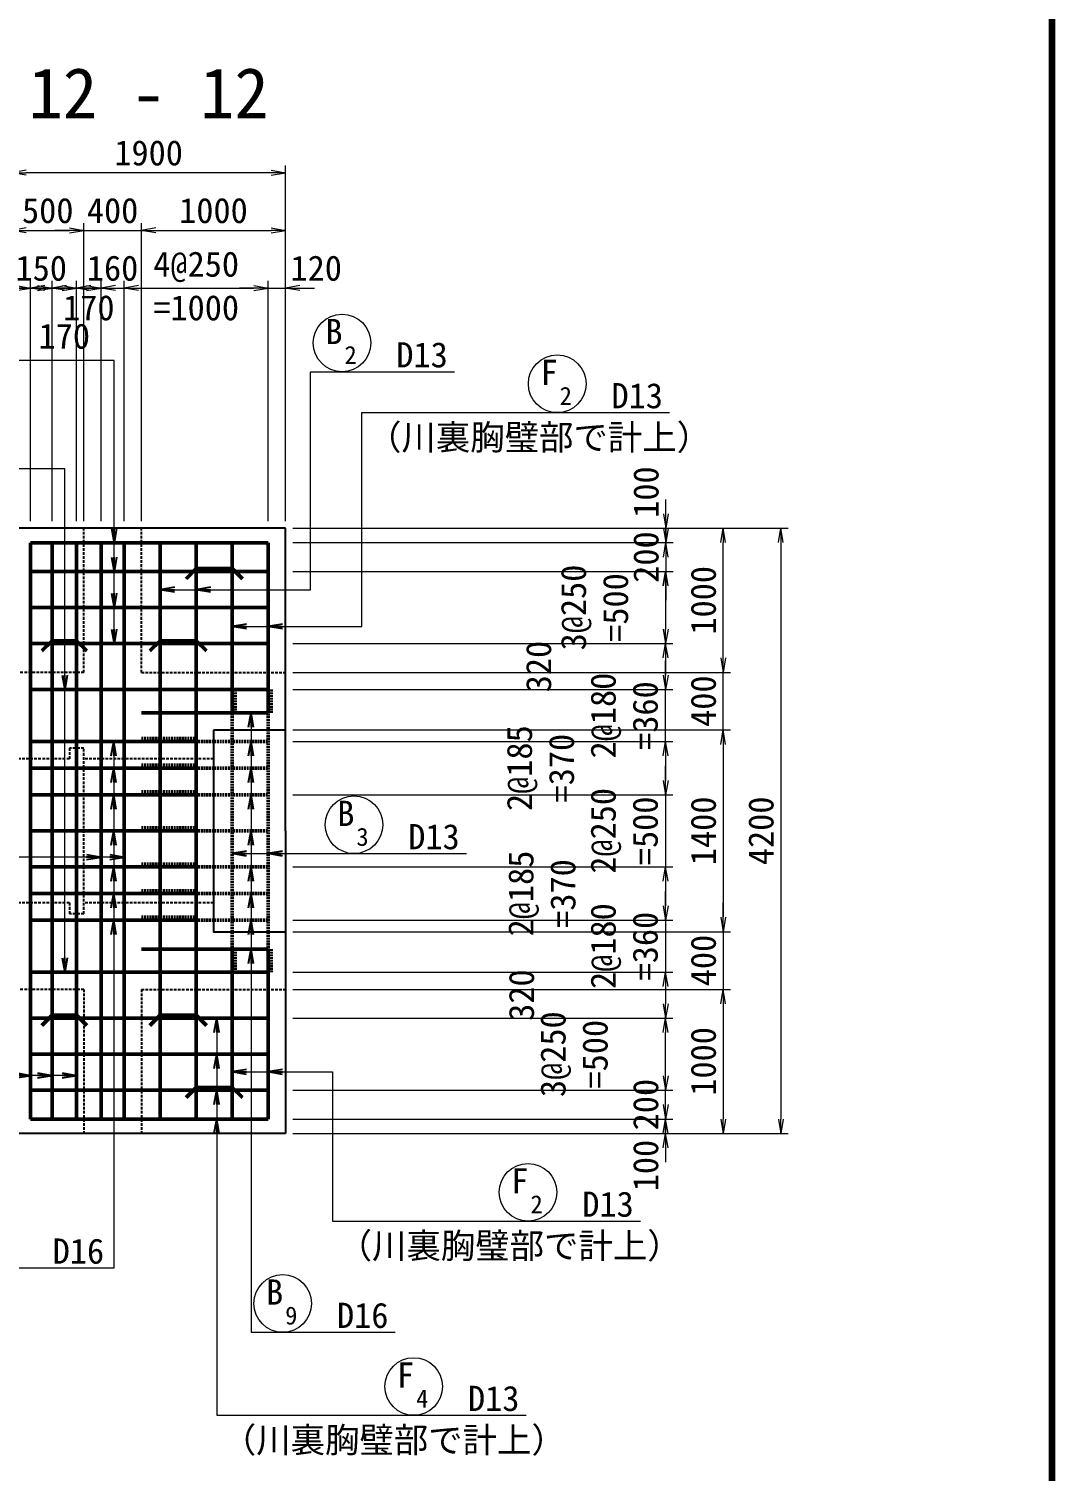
# Model space of a CAD drawing. Header units: millimetres. Extents: x 169470 to 758170, y -17820 to 11880.
# Drawn here: x 539794 to 546895, y -12656 to -2646 of the extents above; entities that cross this region are included whole.
import ezdxf
from ezdxf.enums import TextEntityAlignment as Align

# ---------------------------------------------------------------- set-up
doc = ezdxf.new("R2010")
doc.units = ezdxf.units.MM
doc.header["$LTSCALE"] = 50
doc.header["$PDSIZE"] = 300
doc.linetypes.add('DASHED2', pattern=[0.375, 0.25, -0.125])
doc.layers.get('Defpoints').update_dxf_attribs({"color": 151})
for name, color, linetype, lineweight in [('D-STR', 1, 'Continuous', 25), ('D-STR-DIM', 7, 'Continuous', 13), ('D-STR-HTXT', 7, 'Continuous', 13), ('D-STR-STR1', 2, 'Continuous', 50), ('D-STR-STR3', 4, 'Continuous', 50), ('D-STR-TXT', 7, 'Continuous', 13), ('D-TTL', 2, 'Continuous', 140)]:
    doc.layers.add(name, color=color, linetype=linetype, lineweight=lineweight)
doc.styles.add('YOKO_GOTHIC', font='MS Gothic.ttf')
doc.dimstyles.new('S50', dxfattribs={"dimscale": 50, "dimtxt": 3.5, "dimasz": 2, "dimexe": 1, "dimexo": 1, "dimgap": 1, "dimtad": 1, "dimdec": 0, "dimzin": 1, "dimdsep": 46, "dimtxsty": 'YOKO_GOTHIC', "dimblk": 'OPEN', "dimcen": 0, "dimclrd": 256, "dimclre": 256, "dimclrt": 256, "dimaunit": 1, "dimadec": 3, "dimazin": 0, "dimtfac": 1, "dimtdec": 0, "dimtix": 1, "dimtmove": 2, "dimatfit": 3, "dimldrblk": 'OPEN', "dimfxl": 1, "dimlwd": -1, "dimlwe": -1, "dimarcsym": 2})

# ---------------------------------------------------------------- blocks, each defined once
blk = doc.blocks.new('_Open')
at = {"color": 0, "linetype": 'ByBlock', "lineweight": -2}
for p, q in [((-1, 0.17), (0, 0)), ((-1, -0.17), (0, 0)), ((0, 0), (-1, 0))]:
    blk.add_line(p, q, dxfattribs=at)
blk = doc.blocks.new('*D2822')
at = {"layer": 'D-STR-DIM', "ltscale": 1500, "transparency": 16777216}
for p, q in [((539675, -6062), (539675, -4395)), ((539805, -6062), (539805, -4395)), ((539575, -4445), (539475, -4445)), ((539675, -4445), (539805, -4445)), ((539905, -4445), (540005, -4445))]:
    blk.add_line(p, q, dxfattribs=at)
at = {"layer": 'Defpoints', "color": 0, "ltscale": 1500, "transparency": 16777216}
for p in [(539805, -4445), (539675, -6112), (539805, -6112)]:
    blk.add_point(p, dxfattribs=at)
at = {"layer": 'D-STR-DIM', "ltscale": 1500, "transparency": 16777216, "xscale": 100, "yscale": 100, "zscale": 100}
blk.add_blockref('_Open', (539675, -4445), dxfattribs=at)
at = {"layer": 'D-STR-DIM', "ltscale": 1500, "transparency": 16777216, "xscale": 100, "yscale": 100, "zscale": 100, "rotation": 180}
blk.add_blockref('_Open', (539805, -4445), dxfattribs=at)
at = {"layer": 'D-STR-DIM', "ltscale": 1500, "transparency": 16777216, "insert": (539480, -4308), "char_height": 175, "attachment_point": 5, "style": 'YOKO_GOTHIC'}
blk.add_mtext('130', dxfattribs=at)
blk = doc.blocks.new('*D2823')
at = {"layer": 'D-STR-DIM', "ltscale": 1500, "transparency": 16777216}
for p, q in [((539805, -6062), (539805, -4395)), ((539955, -6062), (539955, -4395)), ((539705, -4445), (539605, -4445)), ((539805, -4445), (539955, -4445)), ((540055, -4445), (540155, -4445))]:
    blk.add_line(p, q, dxfattribs=at)
at = {"layer": 'Defpoints', "color": 0, "ltscale": 1500, "transparency": 16777216}
for p in [(539955, -4445), (539805, -6112), (539955, -6112)]:
    blk.add_point(p, dxfattribs=at)
at = {"layer": 'D-STR-DIM', "ltscale": 1500, "transparency": 16777216, "xscale": 100, "yscale": 100, "zscale": 100}
blk.add_blockref('_Open', (539805, -4445), dxfattribs=at)
at = {"layer": 'D-STR-DIM', "ltscale": 1500, "transparency": 16777216, "xscale": 100, "yscale": 100, "zscale": 100, "rotation": 180}
blk.add_blockref('_Open', (539955, -4445), dxfattribs=at)
at = {"layer": 'D-STR-DIM', "ltscale": 1500, "transparency": 16777216, "insert": (539880, -4308), "char_height": 175, "attachment_point": 5, "style": 'YOKO_GOTHIC'}
blk.add_mtext('150', dxfattribs=at)
blk = doc.blocks.new('*D2824')
at = {"layer": 'D-STR-DIM', "ltscale": 1500, "transparency": 16777216}
for p, q in [((539955, -6062), (539955, -4395)), ((540125, -6062), (540125, -4395)), ((539855, -4445), (539755, -4445)), ((539955, -4445), (540125, -4445)), ((540225, -4445), (540325, -4445))]:
    blk.add_line(p, q, dxfattribs=at)
at = {"layer": 'Defpoints', "color": 0, "ltscale": 1500, "transparency": 16777216}
for p in [(540125, -4445), (539955, -6112), (540125, -6112)]:
    blk.add_point(p, dxfattribs=at)
at = {"layer": 'D-STR-DIM', "ltscale": 1500, "transparency": 16777216, "xscale": 100, "yscale": 100, "zscale": 100}
blk.add_blockref('_Open', (539955, -4445), dxfattribs=at)
at = {"layer": 'D-STR-DIM', "ltscale": 1500, "transparency": 16777216, "xscale": 100, "yscale": 100, "zscale": 100, "rotation": 180}
blk.add_blockref('_Open', (540125, -4445), dxfattribs=at)
at = {"layer": 'D-STR-DIM', "ltscale": 1500, "transparency": 16777216, "insert": (540040, -4780), "char_height": 175, "attachment_point": 5, "style": 'YOKO_GOTHIC'}
blk.add_mtext('170', dxfattribs=at)
blk = doc.blocks.new('*D2825')
at = {"layer": 'D-STR-DIM', "ltscale": 1500, "transparency": 16777216}
for p, q in [((540125, -6062), (540125, -4395)), ((540295, -6062), (540295, -4395)), ((540025, -4445), (539925, -4445)), ((540125, -4445), (540295, -4445)), ((540395, -4445), (540495, -4445))]:
    blk.add_line(p, q, dxfattribs=at)
at = {"layer": 'Defpoints', "color": 0, "ltscale": 1500, "transparency": 16777216}
for p in [(540295, -4445), (540125, -6112), (540295, -6112)]:
    blk.add_point(p, dxfattribs=at)
at = {"layer": 'D-STR-DIM', "ltscale": 1500, "transparency": 16777216, "xscale": 100, "yscale": 100, "zscale": 100}
blk.add_blockref('_Open', (540125, -4445), dxfattribs=at)
at = {"layer": 'D-STR-DIM', "ltscale": 1500, "transparency": 16777216, "xscale": 100, "yscale": 100, "zscale": 100, "rotation": 180}
blk.add_blockref('_Open', (540295, -4445), dxfattribs=at)
at = {"layer": 'D-STR-DIM', "ltscale": 1500, "transparency": 16777216, "insert": (540210, -4583), "char_height": 175, "attachment_point": 5, "style": 'YOKO_GOTHIC'}
blk.add_mtext('170', dxfattribs=at)
blk = doc.blocks.new('*D2826')
at = {"layer": 'D-STR-DIM', "ltscale": 1500, "transparency": 16777216}
for p, q in [((540295, -6062), (540295, -4395)), ((540455, -6062), (540455, -4395)), ((540195, -4445), (540095, -4445)), ((540295, -4445), (540455, -4445)), ((540555, -4445), (540655, -4445))]:
    blk.add_line(p, q, dxfattribs=at)
at = {"layer": 'Defpoints', "color": 0, "ltscale": 1500, "transparency": 16777216}
for p in [(540455, -4445), (540295, -6112), (540455, -6112)]:
    blk.add_point(p, dxfattribs=at)
at = {"layer": 'D-STR-DIM', "ltscale": 1500, "transparency": 16777216, "xscale": 100, "yscale": 100, "zscale": 100}
blk.add_blockref('_Open', (540295, -4445), dxfattribs=at)
at = {"layer": 'D-STR-DIM', "ltscale": 1500, "transparency": 16777216, "xscale": 100, "yscale": 100, "zscale": 100, "rotation": 180}
blk.add_blockref('_Open', (540455, -4445), dxfattribs=at)
at = {"layer": 'D-STR-DIM', "ltscale": 1500, "transparency": 16777216, "insert": (540375, -4308), "char_height": 175, "attachment_point": 5, "style": 'YOKO_GOTHIC'}
blk.add_mtext('160', dxfattribs=at)
blk = doc.blocks.new('*D2827')
at = {"layer": 'D-STR-DIM', "ltscale": 1500, "transparency": 16777216}
for p, q in [((540455, -6062), (540455, -4395)), ((541455, -6062), (541455, -4395)), ((540555, -4445), (541355, -4445))]:
    blk.add_line(p, q, dxfattribs=at)
at = {"layer": 'Defpoints', "color": 0, "ltscale": 1500, "transparency": 16777216}
for p in [(541455, -4445), (540455, -6112), (541455, -6112)]:
    blk.add_point(p, dxfattribs=at)
at = {"layer": 'D-STR-DIM', "ltscale": 1500, "transparency": 16777216, "xscale": 100, "yscale": 100, "zscale": 100, "rotation": 180}
blk.add_blockref('_Open', (540455, -4445), dxfattribs=at)
at = {"layer": 'D-STR-DIM', "ltscale": 1500, "transparency": 16777216, "xscale": 100, "yscale": 100, "zscale": 100}
blk.add_blockref('_Open', (541455, -4445), dxfattribs=at)
at = {"layer": 'D-STR-DIM', "ltscale": 1500, "transparency": 16777216, "char_height": 175, "attachment_point": 5, "style": 'YOKO_GOTHIC'}
for s, insert in [('4@250', (540955, -4298)), ('=1000', (540955, -4583))]:
    blk.add_mtext(s, dxfattribs=dict(at, insert=insert))
blk = doc.blocks.new('*D2828')
at = {"layer": 'D-STR-DIM', "ltscale": 1500, "transparency": 16777216}
for p, q in [((541455, -6062), (541455, -4395)), ((541575, -6062), (541575, -4395)), ((541355, -4445), (541255, -4445)), ((541455, -4445), (541575, -4445)), ((541675, -4445), (541775, -4445))]:
    blk.add_line(p, q, dxfattribs=at)
at = {"layer": 'Defpoints', "color": 0, "ltscale": 1500, "transparency": 16777216}
for p in [(541575, -4445), (541455, -6112), (541575, -6112)]:
    blk.add_point(p, dxfattribs=at)
at = {"layer": 'D-STR-DIM', "ltscale": 1500, "transparency": 16777216, "xscale": 100, "yscale": 100, "zscale": 100}
blk.add_blockref('_Open', (541455, -4445), dxfattribs=at)
at = {"layer": 'D-STR-DIM', "ltscale": 1500, "transparency": 16777216, "xscale": 100, "yscale": 100, "zscale": 100, "rotation": 180}
blk.add_blockref('_Open', (541575, -4445), dxfattribs=at)
at = {"layer": 'D-STR-DIM', "ltscale": 1500, "transparency": 16777216, "insert": (541788, -4308), "char_height": 175, "attachment_point": 5, "style": 'YOKO_GOTHIC'}
blk.add_mtext('120', dxfattribs=at)
blk = doc.blocks.new('*D2829')
at = {"layer": 'D-STR-DIM', "ltscale": 1500, "transparency": 16777216}
for p, q in [((539675, -6062), (539675, -3595)), ((541575, -6062), (541575, -3595)), ((541475, -3645), (539775, -3645))]:
    blk.add_line(p, q, dxfattribs=at)
at = {"layer": 'Defpoints', "color": 0, "ltscale": 1500, "transparency": 16777216}
for p in [(539675, -3645), (539675, -6112), (541575, -6112)]:
    blk.add_point(p, dxfattribs=at)
at = {"layer": 'D-STR-DIM', "ltscale": 1500, "transparency": 16777216, "xscale": 100, "yscale": 100, "zscale": 100, "rotation": 180}
blk.add_blockref('_Open', (539675, -3645), dxfattribs=at)
at = {"layer": 'D-STR-DIM', "ltscale": 1500, "transparency": 16777216, "xscale": 100, "yscale": 100, "zscale": 100}
blk.add_blockref('_Open', (541575, -3645), dxfattribs=at)
at = {"layer": 'D-STR-DIM', "ltscale": 1500, "transparency": 16777216, "insert": (540625, -3508), "char_height": 175, "attachment_point": 5, "style": 'YOKO_GOTHIC'}
blk.add_mtext('1900', dxfattribs=at)
blk = doc.blocks.new('*D2830')
at = {"layer": 'D-STR-DIM', "ltscale": 1500, "transparency": 16777216}
for p, q in [((544214, -6012), (544214, -5912)), ((541625, -6112), (544264, -6112)), ((544214, -6112), (544214, -6212)), ((541625, -6212), (544264, -6212)), ((544214, -6312), (544214, -6412))]:
    blk.add_line(p, q, dxfattribs=at)
at = {"layer": 'Defpoints', "color": 0, "ltscale": 1500, "transparency": 16777216}
for p in [(541575, -6112), (541575, -6212), (544214, -6212)]:
    blk.add_point(p, dxfattribs=at)
at = {"layer": 'D-STR-DIM', "ltscale": 1500, "transparency": 16777216, "xscale": 100, "yscale": 100, "zscale": 100}
for p, rotation in [((544214, -6112), 270), ((544214, -6212), 90)]:
    blk.add_blockref('_Open', p, dxfattribs=dict(at, rotation=rotation))
at = {"layer": 'D-STR-DIM', "ltscale": 1500, "transparency": 16777216, "insert": (544077, -5861), "char_height": 175, "attachment_point": 5, "rotation": 90, "style": 'YOKO_GOTHIC'}
blk.add_mtext('100', dxfattribs=at)
blk = doc.blocks.new('*D2831')
at = {"layer": 'D-STR-DIM', "ltscale": 1500, "transparency": 16777216}
for p, q in [((544214, -6112), (544214, -6012)), ((541625, -6212), (544264, -6212)), ((544214, -6212), (544214, -6412)), ((541625, -6412), (544264, -6412)), ((544214, -6512), (544214, -6612))]:
    blk.add_line(p, q, dxfattribs=at)
at = {"layer": 'Defpoints', "color": 0, "ltscale": 1500, "transparency": 16777216}
for p in [(541575, -6212), (541575, -6412), (544214, -6412)]:
    blk.add_point(p, dxfattribs=at)
at = {"layer": 'D-STR-DIM', "ltscale": 1500, "transparency": 16777216, "xscale": 100, "yscale": 100, "zscale": 100}
for p, rotation in [((544214, -6212), 270), ((544214, -6412), 90)]:
    blk.add_blockref('_Open', p, dxfattribs=dict(at, rotation=rotation))
at = {"layer": 'D-STR-DIM', "ltscale": 1500, "transparency": 16777216, "insert": (544077, -6312), "char_height": 175, "attachment_point": 5, "rotation": 90, "style": 'YOKO_GOTHIC'}
blk.add_mtext('200', dxfattribs=at)
blk = doc.blocks.new('*D2832')
at = {"layer": 'D-STR-DIM', "ltscale": 1500, "transparency": 16777216}
for p, q in [((541625, -6412), (544262, -6412)), ((544212, -6512), (544212, -6812)), ((541625, -6912), (544262, -6912))]:
    blk.add_line(p, q, dxfattribs=at)
at = {"layer": 'Defpoints', "color": 0, "ltscale": 1500, "transparency": 16777216}
for p in [(541575, -6412), (541575, -6912), (544212, -6912)]:
    blk.add_point(p, dxfattribs=at)
at = {"layer": 'D-STR-DIM', "ltscale": 1500, "transparency": 16777216, "xscale": 100, "yscale": 100, "zscale": 100}
for p, rotation in [((544212, -6412), 90), ((544212, -6912), 270)]:
    blk.add_blockref('_Open', p, dxfattribs=dict(at, rotation=rotation))
at = {"layer": 'D-STR-DIM', "ltscale": 1500, "transparency": 16777216, "insert": (543720, -6662), "char_height": 175, "attachment_point": 5, "rotation": 90, "style": 'YOKO_GOTHIC'}
blk.add_mtext('3@250\\P=500', dxfattribs=at)
blk = doc.blocks.new('*D2833')
at = {"layer": 'D-STR-DIM', "ltscale": 1500, "transparency": 16777216}
for p, q in [((544212, -10112), (544212, -10012)), ((541625, -10212), (544262, -10212)), ((544212, -10312), (544212, -10212)), ((541625, -10312), (544262, -10312)), ((544212, -10412), (544212, -10512))]:
    blk.add_line(p, q, dxfattribs=at)
at = {"layer": 'Defpoints', "color": 0, "ltscale": 1500, "transparency": 16777216}
for p in [(541575, -10212), (544212, -10212), (541575, -10312)]:
    blk.add_point(p, dxfattribs=at)
at = {"layer": 'D-STR-DIM', "ltscale": 1500, "transparency": 16777216, "xscale": 100, "yscale": 100, "zscale": 100}
for p, rotation in [((544212, -10212), 270), ((544212, -10312), 90)]:
    blk.add_blockref('_Open', p, dxfattribs=dict(at, rotation=rotation))
at = {"layer": 'D-STR-DIM', "ltscale": 1500, "transparency": 16777216, "insert": (544075, -10535), "char_height": 175, "attachment_point": 5, "rotation": 90, "style": 'YOKO_GOTHIC'}
blk.add_mtext('100', dxfattribs=at)
blk = doc.blocks.new('*D2834')
at = {"layer": 'D-STR-DIM', "ltscale": 1500, "transparency": 16777216}
for p, q in [((544212, -9912), (544212, -9812)), ((541625, -10012), (544262, -10012)), ((544212, -10212), (544212, -10012)), ((541625, -10212), (544262, -10212)), ((544212, -10312), (544212, -10412))]:
    blk.add_line(p, q, dxfattribs=at)
at = {"layer": 'Defpoints', "color": 0, "ltscale": 1500, "transparency": 16777216}
for p in [(541575, -10012), (544212, -10012), (541575, -10212)]:
    blk.add_point(p, dxfattribs=at)
at = {"layer": 'D-STR-DIM', "ltscale": 1500, "transparency": 16777216, "xscale": 100, "yscale": 100, "zscale": 100}
for p, rotation in [((544212, -10012), 270), ((544212, -10212), 90)]:
    blk.add_blockref('_Open', p, dxfattribs=dict(at, rotation=rotation))
at = {"layer": 'D-STR-DIM', "ltscale": 1500, "transparency": 16777216, "insert": (544075, -10112), "char_height": 175, "attachment_point": 5, "rotation": 90, "style": 'YOKO_GOTHIC'}
blk.add_mtext('200', dxfattribs=at)
blk = doc.blocks.new('*D2835')
at = {"layer": 'D-STR-DIM', "ltscale": 1500, "transparency": 16777216}
for p, q in [((541625, -9512), (544262, -9512)), ((544212, -9912), (544212, -9612)), ((541625, -10012), (544262, -10012))]:
    blk.add_line(p, q, dxfattribs=at)
at = {"layer": 'Defpoints', "color": 0, "ltscale": 1500, "transparency": 16777216}
for p in [(541575, -9512), (544212, -9512), (541575, -10012)]:
    blk.add_point(p, dxfattribs=at)
at = {"layer": 'D-STR-DIM', "ltscale": 1500, "transparency": 16777216, "xscale": 100, "yscale": 100, "zscale": 100}
for p, rotation in [((544212, -9512), 90), ((544212, -10012), 270)]:
    blk.add_blockref('_Open', p, dxfattribs=dict(at, rotation=rotation))
at = {"layer": 'D-STR-DIM', "ltscale": 1500, "transparency": 16777216, "insert": (543578, -9762), "char_height": 175, "attachment_point": 5, "rotation": 90, "style": 'YOKO_GOTHIC'}
blk.add_mtext('3@250\\P=500', dxfattribs=at)
blk = doc.blocks.new('*D2836')
at = {"layer": 'D-STR-DIM', "ltscale": 1500, "transparency": 16777216}
for p, q in [((541625, -7592), (544262, -7592)), ((544212, -7692), (544212, -7862)), ((541625, -7962), (544262, -7962))]:
    blk.add_line(p, q, dxfattribs=at)
at = {"layer": 'Defpoints', "color": 0, "ltscale": 1500, "transparency": 16777216}
for p in [(541575, -7592), (541575, -7962), (544212, -7962)]:
    blk.add_point(p, dxfattribs=at)
at = {"layer": 'D-STR-DIM', "ltscale": 1500, "transparency": 16777216, "xscale": 100, "yscale": 100, "zscale": 100}
for p, rotation in [((544212, -7592), 90), ((544212, -7962), 270)]:
    blk.add_blockref('_Open', p, dxfattribs=dict(at, rotation=rotation))
at = {"layer": 'D-STR-DIM', "ltscale": 1500, "transparency": 16777216, "insert": (543345, -7777), "char_height": 175, "attachment_point": 5, "rotation": 90, "style": 'YOKO_GOTHIC'}
blk.add_mtext('2@185\\P=370', dxfattribs=at)
blk = doc.blocks.new('*D2837')
at = {"layer": 'D-STR-DIM', "ltscale": 1500, "transparency": 16777216}
for p, q in [((544212, -7862), (544212, -7762)), ((541625, -7962), (544262, -7962)), ((544212, -7962), (544212, -8462)), ((541625, -8462), (544262, -8462)), ((544212, -8562), (544212, -8662))]:
    blk.add_line(p, q, dxfattribs=at)
at = {"layer": 'Defpoints', "color": 0, "ltscale": 1500, "transparency": 16777216}
for p in [(541575, -7962), (541575, -8462), (544212, -8462)]:
    blk.add_point(p, dxfattribs=at)
at = {"layer": 'D-STR-DIM', "ltscale": 1500, "transparency": 16777216, "xscale": 100, "yscale": 100, "zscale": 100}
for p, rotation in [((544212, -7962), 270), ((544212, -8462), 90)]:
    blk.add_blockref('_Open', p, dxfattribs=dict(at, rotation=rotation))
at = {"layer": 'D-STR-DIM', "ltscale": 1500, "transparency": 16777216, "insert": (543926, -8212), "char_height": 175, "attachment_point": 5, "rotation": 90, "style": 'YOKO_GOTHIC'}
blk.add_mtext('2@250\\P=500', dxfattribs=at)
blk = doc.blocks.new('*D2838')
at = {"layer": 'D-STR-DIM', "ltscale": 1500, "transparency": 16777216}
for p, q in [((541625, -8462), (544262, -8462)), ((544212, -8562), (544212, -8732)), ((541625, -8832), (544262, -8832))]:
    blk.add_line(p, q, dxfattribs=at)
at = {"layer": 'Defpoints', "color": 0, "ltscale": 1500, "transparency": 16777216}
for p in [(541575, -8462), (541575, -8832), (544212, -8832)]:
    blk.add_point(p, dxfattribs=at)
at = {"layer": 'D-STR-DIM', "ltscale": 1500, "transparency": 16777216, "xscale": 100, "yscale": 100, "zscale": 100}
for p, rotation in [((544212, -8462), 90), ((544212, -8832), 270)]:
    blk.add_blockref('_Open', p, dxfattribs=dict(at, rotation=rotation))
at = {"layer": 'D-STR-DIM', "ltscale": 1500, "transparency": 16777216, "insert": (543355, -8647), "char_height": 175, "attachment_point": 5, "rotation": 90, "style": 'YOKO_GOTHIC'}
blk.add_mtext('2@185\\P=370', dxfattribs=at)
blk = doc.blocks.new('*D2839')
at = {"layer": 'D-STR-DIM', "ltscale": 1500, "transparency": 16777216}
for p, q in [((544212, -8732), (544212, -8632)), ((541625, -8832), (544262, -8832)), ((544212, -8832), (544212, -9192)), ((541625, -9192), (544262, -9192)), ((544212, -9292), (544212, -9392))]:
    blk.add_line(p, q, dxfattribs=at)
at = {"layer": 'Defpoints', "color": 0, "ltscale": 1500, "transparency": 16777216}
for p in [(541575, -8832), (541575, -9192), (544212, -9192)]:
    blk.add_point(p, dxfattribs=at)
at = {"layer": 'D-STR-DIM', "ltscale": 1500, "transparency": 16777216, "xscale": 100, "yscale": 100, "zscale": 100}
for p, rotation in [((544212, -8832), 270), ((544212, -9192), 90)]:
    blk.add_blockref('_Open', p, dxfattribs=dict(at, rotation=rotation))
at = {"layer": 'D-STR-DIM', "ltscale": 1500, "transparency": 16777216, "insert": (543926, -9012), "char_height": 175, "attachment_point": 5, "rotation": 90, "style": 'YOKO_GOTHIC'}
blk.add_mtext('2@180\\P=360', dxfattribs=at)
blk = doc.blocks.new('*D2840')
at = {"layer": 'D-STR-DIM', "ltscale": 1500, "transparency": 16777216}
for p, q in [((541625, -9312), (544662, -9312)), ((544612, -9412), (544612, -10212)), ((541625, -10312), (544662, -10312))]:
    blk.add_line(p, q, dxfattribs=at)
at = {"layer": 'Defpoints', "color": 0, "ltscale": 1500, "transparency": 16777216}
for p in [(541575, -9312), (541575, -10312), (544612, -10312)]:
    blk.add_point(p, dxfattribs=at)
at = {"layer": 'D-STR-DIM', "ltscale": 1500, "transparency": 16777216, "xscale": 100, "yscale": 100, "zscale": 100}
for p, rotation in [((544612, -9312), 90), ((544612, -10312), 270)]:
    blk.add_blockref('_Open', p, dxfattribs=dict(at, rotation=rotation))
at = {"layer": 'D-STR-DIM', "ltscale": 1500, "transparency": 16777216, "insert": (544475, -9812), "char_height": 175, "attachment_point": 5, "rotation": 90, "style": 'YOKO_GOTHIC'}
blk.add_mtext('1000', dxfattribs=at)
blk = doc.blocks.new('*D2841')
at = {"layer": 'D-STR-DIM', "ltscale": 1500, "transparency": 16777216}
for p, q in [((544612, -7012), (544612, -6912)), ((541625, -7112), (544662, -7112)), ((544612, -7512), (544612, -7112)), ((541625, -7512), (544662, -7512)), ((544612, -7612), (544612, -7712))]:
    blk.add_line(p, q, dxfattribs=at)
at = {"layer": 'Defpoints', "color": 0, "ltscale": 1500, "transparency": 16777216}
for p in [(541575, -7112), (544612, -7112), (541575, -7512)]:
    blk.add_point(p, dxfattribs=at)
at = {"layer": 'D-STR-DIM', "ltscale": 1500, "transparency": 16777216, "xscale": 100, "yscale": 100, "zscale": 100}
for p, rotation in [((544612, -7112), 270), ((544612, -7512), 90)]:
    blk.add_blockref('_Open', p, dxfattribs=dict(at, rotation=rotation))
at = {"layer": 'D-STR-DIM', "ltscale": 1500, "transparency": 16777216, "insert": (544475, -7312), "char_height": 175, "attachment_point": 5, "rotation": 90, "style": 'YOKO_GOTHIC'}
blk.add_mtext('400', dxfattribs=at)
blk = doc.blocks.new('*D2842')
at = {"layer": 'D-STR-DIM', "ltscale": 1500, "transparency": 16777216}
for p, q in [((541625, -6112), (544662, -6112)), ((544612, -7012), (544612, -6212)), ((541625, -7112), (544662, -7112))]:
    blk.add_line(p, q, dxfattribs=at)
at = {"layer": 'Defpoints', "color": 0, "ltscale": 1500, "transparency": 16777216}
for p in [(541575, -6112), (544612, -6112), (541575, -7112)]:
    blk.add_point(p, dxfattribs=at)
at = {"layer": 'D-STR-DIM', "ltscale": 1500, "transparency": 16777216, "xscale": 100, "yscale": 100, "zscale": 100}
for p, rotation in [((544612, -6112), 90), ((544612, -7112), 270)]:
    blk.add_blockref('_Open', p, dxfattribs=dict(at, rotation=rotation))
at = {"layer": 'D-STR-DIM', "ltscale": 1500, "transparency": 16777216, "insert": (544475, -6612), "char_height": 175, "attachment_point": 5, "rotation": 90, "style": 'YOKO_GOTHIC'}
blk.add_mtext('1000', dxfattribs=at)
blk = doc.blocks.new('*D2843')
at = {"layer": 'D-STR-DIM', "ltscale": 1500, "transparency": 16777216}
for p, q in [((541625, -6112), (545062, -6112)), ((545012, -6212), (545012, -10212)), ((541625, -10312), (545062, -10312))]:
    blk.add_line(p, q, dxfattribs=at)
at = {"layer": 'Defpoints', "color": 0, "ltscale": 1500, "transparency": 16777216}
for p in [(541575, -6112), (541575, -10312), (545012, -10312)]:
    blk.add_point(p, dxfattribs=at)
at = {"layer": 'D-STR-DIM', "ltscale": 1500, "transparency": 16777216, "xscale": 100, "yscale": 100, "zscale": 100}
for p, rotation in [((545012, -6112), 90), ((545012, -10312), 270)]:
    blk.add_blockref('_Open', p, dxfattribs=dict(at, rotation=rotation))
at = {"layer": 'D-STR-DIM', "ltscale": 1500, "transparency": 16777216, "insert": (544875, -8212), "char_height": 175, "attachment_point": 5, "rotation": 90, "style": 'YOKO_GOTHIC'}
blk.add_mtext('4200', dxfattribs=at)
blk = doc.blocks.new('*D2844')
at = {"layer": 'D-STR-DIM', "ltscale": 1500, "transparency": 16777216}
for p, q in [((544212, -7132), (544212, -7032)), ((541625, -7232), (544262, -7232)), ((544212, -7592), (544212, -7232)), ((541625, -7592), (544262, -7592)), ((544212, -7692), (544212, -7792))]:
    blk.add_line(p, q, dxfattribs=at)
at = {"layer": 'Defpoints', "color": 0, "ltscale": 1500, "transparency": 16777216}
for p in [(541575, -7232), (544212, -7232), (541575, -7592)]:
    blk.add_point(p, dxfattribs=at)
at = {"layer": 'D-STR-DIM', "ltscale": 1500, "transparency": 16777216, "xscale": 100, "yscale": 100, "zscale": 100}
for p, rotation in [((544212, -7232), 270), ((544212, -7592), 90)]:
    blk.add_blockref('_Open', p, dxfattribs=dict(at, rotation=rotation))
at = {"layer": 'D-STR-DIM', "ltscale": 1500, "transparency": 16777216, "insert": (543926, -7412), "char_height": 175, "attachment_point": 5, "rotation": 90, "style": 'YOKO_GOTHIC'}
blk.add_mtext('2@180\\P=360', dxfattribs=at)
blk = doc.blocks.new('*D2845')
at = {"layer": 'D-STR-DIM', "ltscale": 1500, "transparency": 16777216}
for p, q in [((541625, -7512), (544662, -7512)), ((544612, -7612), (544612, -8812)), ((541625, -8912), (544662, -8912))]:
    blk.add_line(p, q, dxfattribs=at)
at = {"layer": 'Defpoints', "color": 0, "ltscale": 1500, "transparency": 16777216}
for p in [(541575, -7512), (541575, -8912), (544612, -8912)]:
    blk.add_point(p, dxfattribs=at)
at = {"layer": 'D-STR-DIM', "ltscale": 1500, "transparency": 16777216, "xscale": 100, "yscale": 100, "zscale": 100}
for p, rotation in [((544612, -7512), 90), ((544612, -8912), 270)]:
    blk.add_blockref('_Open', p, dxfattribs=dict(at, rotation=rotation))
at = {"layer": 'D-STR-DIM', "ltscale": 1500, "transparency": 16777216, "insert": (544475, -8212), "char_height": 175, "attachment_point": 5, "rotation": 90, "style": 'YOKO_GOTHIC'}
blk.add_mtext('1400', dxfattribs=at)
blk = doc.blocks.new('*D2846')
at = {"layer": 'D-STR-DIM', "ltscale": 1500, "transparency": 16777216}
for p, q in [((544612, -8812), (544612, -8712)), ((541625, -8912), (544662, -8912)), ((544612, -8912), (544612, -9312)), ((541625, -9312), (544662, -9312)), ((544612, -9412), (544612, -9512))]:
    blk.add_line(p, q, dxfattribs=at)
at = {"layer": 'Defpoints', "color": 0, "ltscale": 1500, "transparency": 16777216}
for p in [(541575, -8912), (541575, -9312), (544612, -9312)]:
    blk.add_point(p, dxfattribs=at)
at = {"layer": 'D-STR-DIM', "ltscale": 1500, "transparency": 16777216, "xscale": 100, "yscale": 100, "zscale": 100}
for p, rotation in [((544612, -8912), 270), ((544612, -9312), 90)]:
    blk.add_blockref('_Open', p, dxfattribs=dict(at, rotation=rotation))
at = {"layer": 'D-STR-DIM', "ltscale": 1500, "transparency": 16777216, "insert": (544475, -9112), "char_height": 175, "attachment_point": 5, "rotation": 90, "style": 'YOKO_GOTHIC'}
blk.add_mtext('400', dxfattribs=at)
blk = doc.blocks.new('*D2849')
at = {"layer": 'D-STR-DIM', "ltscale": 1500, "transparency": 16777216}
for p, q in [((541625, -6912), (544262, -6912)), ((544212, -7012), (544212, -7132)), ((541625, -7232), (544262, -7232))]:
    blk.add_line(p, q, dxfattribs=at)
at = {"layer": 'Defpoints', "color": 0, "ltscale": 1500, "transparency": 16777216}
for p in [(541575, -6912), (541575, -7232), (544212, -7232)]:
    blk.add_point(p, dxfattribs=at)
at = {"layer": 'D-STR-DIM', "ltscale": 1500, "transparency": 16777216, "xscale": 100, "yscale": 100, "zscale": 100}
for p, rotation in [((544212, -6912), 90), ((544212, -7232), 270)]:
    blk.add_blockref('_Open', p, dxfattribs=dict(at, rotation=rotation))
at = {"layer": 'D-STR-DIM', "ltscale": 1500, "transparency": 16777216, "insert": (543332, -7072), "char_height": 175, "attachment_point": 5, "rotation": 90, "style": 'YOKO_GOTHIC'}
blk.add_mtext('320', dxfattribs=at)
blk = doc.blocks.new('*D2850')
at = {"layer": 'D-STR-DIM', "ltscale": 1500, "transparency": 16777216}
for p, q in [((541625, -9192), (544262, -9192)), ((544212, -9292), (544212, -9412)), ((541625, -9512), (544262, -9512))]:
    blk.add_line(p, q, dxfattribs=at)
at = {"layer": 'Defpoints', "color": 0, "ltscale": 1500, "transparency": 16777216}
for p in [(541575, -9192), (541575, -9512), (544212, -9512)]:
    blk.add_point(p, dxfattribs=at)
at = {"layer": 'D-STR-DIM', "ltscale": 1500, "transparency": 16777216, "xscale": 100, "yscale": 100, "zscale": 100}
for p, rotation in [((544212, -9192), 90), ((544212, -9512), 270)]:
    blk.add_blockref('_Open', p, dxfattribs=dict(at, rotation=rotation))
at = {"layer": 'D-STR-DIM', "ltscale": 1500, "transparency": 16777216, "insert": (543213, -9352), "char_height": 175, "attachment_point": 5, "rotation": 90, "style": 'YOKO_GOTHIC'}
blk.add_mtext('320', dxfattribs=at)
blk = doc.blocks.new('*D4398')
at = {"layer": 'D-STR-DIM', "ltscale": 1500, "transparency": 16777216}
for p, q in [((539675, -6062), (539675, -3995)), ((540175, -6062), (540175, -3995)), ((539775, -4045), (540075, -4045))]:
    blk.add_line(p, q, dxfattribs=at)
at = {"layer": 'Defpoints', "color": 0, "ltscale": 1500, "transparency": 16777216}
for p in [(540175, -4045), (539675, -6112), (540175, -6112)]:
    blk.add_point(p, dxfattribs=at)
at = {"layer": 'D-STR-DIM', "ltscale": 1500, "transparency": 16777216, "xscale": 100, "yscale": 100, "zscale": 100, "rotation": 180}
blk.add_blockref('_Open', (539675, -4045), dxfattribs=at)
at = {"layer": 'D-STR-DIM', "ltscale": 1500, "transparency": 16777216, "xscale": 100, "yscale": 100, "zscale": 100}
blk.add_blockref('_Open', (540175, -4045), dxfattribs=at)
at = {"layer": 'D-STR-DIM', "ltscale": 1500, "transparency": 16777216, "insert": (539925, -3908), "char_height": 175, "attachment_point": 5, "style": 'YOKO_GOTHIC'}
blk.add_mtext('500', dxfattribs=at)
blk = doc.blocks.new('*D4399')
at = {"layer": 'D-STR-DIM', "ltscale": 1500, "transparency": 16777216}
for p, q in [((540175, -6062), (540175, -3995)), ((540575, -6062), (540575, -3995)), ((540075, -4045), (539975, -4045)), ((540175, -4045), (540575, -4045)), ((540675, -4045), (540775, -4045))]:
    blk.add_line(p, q, dxfattribs=at)
at = {"layer": 'Defpoints', "color": 0, "ltscale": 1500, "transparency": 16777216}
for p in [(540575, -4045), (540175, -6112), (540575, -6112)]:
    blk.add_point(p, dxfattribs=at)
at = {"layer": 'D-STR-DIM', "ltscale": 1500, "transparency": 16777216, "xscale": 100, "yscale": 100, "zscale": 100}
blk.add_blockref('_Open', (540175, -4045), dxfattribs=at)
at = {"layer": 'D-STR-DIM', "ltscale": 1500, "transparency": 16777216, "xscale": 100, "yscale": 100, "zscale": 100, "rotation": 180}
blk.add_blockref('_Open', (540575, -4045), dxfattribs=at)
at = {"layer": 'D-STR-DIM', "ltscale": 1500, "transparency": 16777216, "insert": (540375, -3908), "char_height": 175, "attachment_point": 5, "style": 'YOKO_GOTHIC'}
blk.add_mtext('400', dxfattribs=at)
blk = doc.blocks.new('*D4400')
at = {"layer": 'D-STR-DIM', "ltscale": 1500, "transparency": 16777216}
for p, q in [((540575, -6062), (540575, -3995)), ((541575, -6062), (541575, -3995)), ((540675, -4045), (541475, -4045))]:
    blk.add_line(p, q, dxfattribs=at)
at = {"layer": 'Defpoints', "color": 0, "ltscale": 1500, "transparency": 16777216}
for p in [(541575, -4045), (540575, -6112), (541575, -6112)]:
    blk.add_point(p, dxfattribs=at)
at = {"layer": 'D-STR-DIM', "ltscale": 1500, "transparency": 16777216, "xscale": 100, "yscale": 100, "zscale": 100, "rotation": 180}
blk.add_blockref('_Open', (540575, -4045), dxfattribs=at)
at = {"layer": 'D-STR-DIM', "ltscale": 1500, "transparency": 16777216, "xscale": 100, "yscale": 100, "zscale": 100}
blk.add_blockref('_Open', (541575, -4045), dxfattribs=at)
at = {"layer": 'D-STR-DIM', "ltscale": 1500, "transparency": 16777216, "insert": (541075, -3908), "char_height": 175, "attachment_point": 5, "style": 'YOKO_GOTHIC'}
blk.add_mtext('1000', dxfattribs=at)

msp = doc.modelspace()

# ---------------------------------------------------------------- linework, layer by layer
at = {"layer": 'D-STR'}
for p, q in [((541575.15, -6112.23), (539675.15, -6112.23)), ((541575.15, -8212.23), (541575.15, -6112.23)), ((541575.15, -8912.23), (541575.15, -10312.23)), ((541575.15, -10312.23), (539675.15, -10312.23))]:
    msp.add_line(p, q, dxfattribs=at)
at = {"layer": 'D-STR', "linetype": 'DASHED2', "ltscale": 1.5}
for p, q in [((540175.15, -7112.23), (540175.15, -6112.23)), ((540575.15, -7112.23), (540575.15, -6112.23)), ((540175.15, -7112.23), (539675.15, -7112.23)), ((540575.15, -7112.23), (541575.15, -7112.23)), ((540175.15, -7637.23), (540075.15, -7637.23)), ((540075.15, -7637.23), (540075.15, -7712.23)), ((540175.15, -8787.23), (540175.15, -7637.23)), ((540075.15, -7712.23), (539675.15, -7712.23)), ((541075.15, -7712.23), (540175.15, -7712.23)), ((540075.15, -8712.23), (539675.15, -8712.23)), ((540075.15, -8712.23), (540075.15, -8787.23)), ((540175.15, -8787.23), (540075.15, -8787.23)), ((541075.15, -8712.23), (540175.15, -8712.23)), ((540175.15, -9312.23), (539675.15, -9312.23)), ((540175.15, -9312.23), (540175.15, -10312.23)), ((540575.15, -9312.23), (540575.15, -10312.23)), ((540575.15, -9312.23), (541575.15, -9312.23))]:
    msp.add_line(p, q, dxfattribs=at)
at = {"layer": 'D-STR', "ltscale": 0.2}
for p, q in [((541575.15, -7512.23), (541075.15, -7512.23)), ((541075.15, -7512.23), (541075.15, -8212.23)), ((541575.15, -8212.23), (541575.15, -8912.23))]:
    msp.add_line(p, q, dxfattribs=at)
at = {"layer": 'D-STR'}
msp.add_lwpolyline([(541075.15, -8212.23), (541075.15, -8912.23), (541575.15, -8912.23)], dxfattribs=at)
at = {"layer": 'D-STR-HTXT'}
for p, q in [((541747.32, -5025.78), (542747.32, -5025.78)), ((542105.23, -5309.58), (544240.23, -5309.58)), ((541901.15, -10920.2), (544037.77, -10920.2))]:
    msp.add_line(p, q, dxfattribs=at)
for centre in [(541967.37, -4825.78), (543460.28, -5109.58), (542049.95, -8169.89), (543257.82, -10720.2), (541555.59, -11491.97), (542464.53, -12068.33)]:
    msp.add_circle(centre, 200, dxfattribs=at)
at = {"layer": 'D-STR-STR1'}
for p, q in [((539805.15, -6212.23), (541455.15, -6212.23)), ((539805.15, -10212.23), (539805.15, -6212.23)), ((539955.15, -10212.23), (539955.15, -6212.23)), ((540125.15, -10212.23), (540125.15, -6212.23)), ((540295.15, -10212.23), (540295.15, -6212.23)), ((540455.15, -10212.23), (540455.15, -6212.23)), ((540705.15, -10212.23), (540705.15, -6212.23)), ((540955.15, -10212.23), (540955.15, -6212.23)), ((541205.15, -7392.23), (541205.15, -6212.23)), ((541455.15, -7392.23), (541455.15, -6212.23)), ((539805.15, -6412.23), (541455.15, -6412.23)), ((539805.15, -6662.23), (541455.15, -6662.23)), ((539805.15, -6912.23), (541455.15, -6912.23)), ((539805.15, -7232.23), (541455.15, -7232.23)), ((540575.15, -7392.23), (541455.15, -7392.23)), ((539805.15, -7592.23), (540955.15, -7592.23)), ((539805.15, -7777.23), (540955.15, -7777.23)), ((539805.15, -7962.23), (540955.15, -7962.23)), ((539805.15, -8212.23), (540955.15, -8212.23)), ((539805.15, -8462.23), (540955.15, -8462.23)), ((539805.15, -8647.23), (540955.15, -8647.23)), ((539805.15, -8832.23), (540955.15, -8832.23)), ((540575.15, -9032.23), (541455.15, -9032.23)), ((541205.15, -9032.23), (541205.15, -10212.23)), ((541455.15, -9032.23), (541455.15, -10212.23)), ((539805.15, -9192.23), (541455.15, -9192.23)), ((539805.15, -9512.23), (541455.15, -9512.23)), ((539805.15, -9762.23), (541455.15, -9762.23)), ((539805.15, -10012.23), (541455.15, -10012.23)), ((539805.15, -10212.23), (541455.15, -10212.23))]:
    msp.add_line(p, q, dxfattribs=at)
at = {"layer": 'D-STR-STR1', "linetype": 'DASHED2'}
for p, q in [((541205.15, -9192.23), (541205.15, -7232.23)), ((541225.15, -7232.23), (541225.15, -7392.23)), ((541455.15, -9192.23), (541455.15, -7232.23)), ((541475.15, -7232.23), (541475.15, -7392.23)), ((540575.15, -7572.23), (540955.15, -7572.23)), ((540575.15, -7592.23), (541455.15, -7592.23)), ((540575.15, -7757.23), (540955.15, -7757.23)), ((540575.15, -7777.23), (541455.15, -7777.23)), ((540575.15, -7942.23), (540955.15, -7942.23)), ((540575.15, -7962.23), (541455.15, -7962.23)), ((540575.15, -8192.23), (540955.15, -8192.23)), ((540575.15, -8212.23), (541455.15, -8212.23)), ((540575.15, -8442.23), (540955.15, -8442.23)), ((540575.15, -8462.23), (541455.15, -8462.23)), ((540575.15, -8627.23), (540955.15, -8627.23)), ((540575.15, -8647.23), (541455.15, -8647.23)), ((540575.15, -8812.23), (540955.15, -8812.23)), ((540575.15, -8832.23), (541455.15, -8832.23)), ((541225.15, -9032.23), (541225.15, -9192.23)), ((541475.15, -9032.23), (541475.15, -9192.23))]:
    msp.add_line(p, q, dxfattribs=at)
at = {"layer": 'D-STR-STR3'}
for points in [[(541275.86, -6462.94), (541205.15, -6392.23), (540955.15, -6392.23), (540884.44, -6462.94)], [(540195.86, -6962.94), (540125.15, -6892.23), (539955.15, -6892.23), (539884.44, -6962.94)], [(541025.86, -6962.94), (540955.15, -6892.23), (540705.15, -6892.23), (540634.44, -6962.94)], [(540195.86, -9562.94), (540125.15, -9492.23), (539955.15, -9492.23), (539884.44, -9562.94)], [(541025.86, -9562.94), (540955.15, -9492.23), (540705.15, -9492.23), (540634.44, -9562.94)], [(541275.86, -10062.94), (541205.15, -9992.23), (540955.15, -9992.23), (540884.44, -10062.94)]]:
    msp.add_lwpolyline(points, dxfattribs=at)
at = {"layer": 'D-TTL'}
msp.add_lwpolyline([(506894.53, 10780), (506894.53, -16720), (546894.53, -16720), (546894.53, 10780)], close=True, dxfattribs=at)

# ---------------------------------------------------------------- texts
at = {"layer": 'D-STR-TXT', "style": 'YOKO_GOTHIC'}
for s, height, p in [('12 - 12', 350, (540625.15, -3266.62)), ('B', 175, (541911.09, -4834.09)), ('2', 125, (542026.75, -4971.9)), ('F', 175, (543404, -5117.9)), ('2', 125, (543519.66, -5255.7)), ('B', 175, (541993.67, -8178.21)), ('3', 125, (542109.34, -8316.01)), ('F', 175, (543201.55, -10728.52)), ('2', 125, (543317.21, -10866.32)), ('B', 175, (541499.32, -11500.29)), ('9', 125, (541614.98, -11638.09)), ('F', 175, (542408.26, -12076.64)), ('4', 125, (542523.92, -12214.45))]:
    msp.add_text(s, height=height, dxfattribs=at).set_placement(p, align=Align.CENTER)
for s, p in [('D13', (542343.89, -4995.78)), ('D13', (543836.8, -5279.58)), ('（川裏胸璧部で計上）', (542140.72, -5567.89)), ('D13', (542426.47, -8339.89)), ('D13', (543634.34, -10890.2)), ('（川裏胸璧部で計上）', (541936.63, -11178.51)), ('D16', (539959.35, -11216.14)), ('D16', (541932.11, -11661.97)), ('D13', (542841.05, -12238.33)), ('（川裏胸璧部で計上）', (541133.01, -12526.64))]:
    msp.add_text(s, height=175, dxfattribs=at).set_placement(p)

# ---------------------------------------------------------------- dimensions: what is measured, and where the dimension line sits
at = {"layer": 'D-STR-DIM', "ltscale": 1500}
for base, p1, p2, picture, middle in [((539675.15, -3645.04), (541575.15, -6112.23), (539675.15, -6112.23), '*D2829', (540625.15, -3507.54)), ((540175.15, -4045.04), (539675.15, -6112.23), (540175.15, -6112.23), '*D4398', (539925.15, -3907.54)), ((540575.15, -4045.04), (540175.15, -6112.23), (540575.15, -6112.23), '*D4399', (540375.15, -3907.54)), ((541575.15, -4045.04), (540575.15, -6112.23), (541575.15, -6112.23), '*D4400', (541075.15, -3907.54)), ((539955.15, -4445.04), (539805.15, -6112.23), (539955.15, -6112.23), '*D2823', (539880.15, -4307.54)), ((540455.15, -4445.04), (540295.15, -6112.23), (540455.15, -6112.23), '*D2826', (540375.15, -4307.54))]:
    dim = msp.add_linear_dim(base=base, p1=p1, p2=p2, dimstyle='S50', dxfattribs=at)
    dim.commit()
    dim.dimension.update_dxf_attribs({"geometry": picture, "text_midpoint": middle})
for base, p1, p2, picture, middle in [((539805.15, -4445.04), (539675.15, -6112.23), (539805.15, -6112.23), '*D2822', (539480.42, -4307.54)), ((541575.15, -4445.04), (541455.15, -6112.23), (541575.15, -6112.23), '*D2828', (541788.18, -4307.54)), ((540125.15, -4445.04), (539955.15, -6112.23), (540125.15, -6112.23), '*D2824', (540040.15, -4780.22)), ((540295.15, -4445.04), (540125.15, -6112.23), (540295.15, -6112.23), '*D2825', (540210.15, -4583.37))]:
    dim = msp.add_linear_dim(base=base, p1=p1, p2=p2, dimstyle='S50', dxfattribs=at)
    dim.commit()
    dim.dimension.update_dxf_attribs({"geometry": picture, "text_midpoint": middle, "dimtype": 160})
dim = msp.add_linear_dim(base=(541455.15, -4445.04), p1=(540455.15, -6112.23), p2=(541455.15, -6112.23), text='4@250\\X=<>', dimstyle='S50', dxfattribs=at)
dim.commit()
dim.dimension.update_dxf_attribs({"geometry": '*D2827', "text_midpoint": (540955.15, -4445.04)})
for base, p1, p2, angle, picture, middle in [((544214.17, -6212.23), (541575.15, -6112.23), (541575.15, -6212.23), 270, '*D2830', (544076.67, -5861.29)), ((544212.05, -7232.23), (541575.15, -6912.23), (541575.15, -7232.23), 90, '*D2849', (543332.35, -7072.23)), ((544212.05, -9512.23), (541575.15, -9192.23), (541575.15, -9512.23), 90, '*D2850', (543213.41, -9352.23)), ((544212.05, -10212.23), (541575.15, -10312.23), (541575.15, -10212.23), 90, '*D2833', (544074.55, -10534.58))]:
    dim = msp.add_linear_dim(base=base, p1=p1, p2=p2, angle=angle, dimstyle='S50', dxfattribs=at)
    dim.commit()
    dim.dimension.update_dxf_attribs({"geometry": picture, "text_midpoint": middle, "dimtype": 160})
for base, p1, p2, angle, picture, middle in [((544214.17, -6412.23), (541575.15, -6212.23), (541575.15, -6412.23), 270, '*D2831', (544076.67, -6312.23)), ((544612.05, -6112.23), (541575.15, -7112.23), (541575.15, -6112.23), 270, '*D2842', (544474.55, -6612.23)), ((545012.05, -10312.23), (541575.15, -6112.23), (541575.15, -10312.23), 270, '*D2843', (544874.55, -8212.23)), ((544612.05, -7112.23), (541575.15, -7512.23), (541575.15, -7112.23), 270, '*D2841', (544474.55, -7312.23)), ((544612.05, -8912.23), (541575.15, -7512.23), (541575.15, -8912.23), 270, '*D2845', (544474.55, -8212.23)), ((544612.05, -9312.23), (541575.15, -8912.23), (541575.15, -9312.23), 270, '*D2846', (544474.55, -9112.23)), ((544612.05, -10312.23), (541575.15, -9312.23), (541575.15, -10312.23), 270, '*D2840', (544474.55, -9812.23)), ((544212.05, -10012.23), (541575.15, -10212.23), (541575.15, -10012.23), 90, '*D2834', (544074.55, -10112.23))]:
    dim = msp.add_linear_dim(base=base, p1=p1, p2=p2, angle=angle, dimstyle='S50', dxfattribs=at)
    dim.commit()
    dim.dimension.update_dxf_attribs({"geometry": picture, "text_midpoint": middle})
for base, p1, p2, angle, text, picture, middle in [((544212.05, -6912.23), (541575.15, -6412.23), (541575.15, -6912.23), 270, '3@250\\P=<>', '*D2832', (543720.33, -6662.23)), ((544212.05, -7962.23), (541575.15, -7592.23), (541575.15, -7962.23), 270, '2@185\\P=<>', '*D2836', (543345.12, -7777.23)), ((544212.05, -8832.23), (541575.15, -8462.23), (541575.15, -8832.23), 270, '2@185\\P=<>', '*D2838', (543355.23, -8647.23)), ((544212.05, -9512.23), (541575.15, -10012.23), (541575.15, -9512.23), 90, '3@250\\P=<>', '*D2835', (543577.86, -9762.23))]:
    dim = msp.add_linear_dim(base=base, p1=p1, p2=p2, angle=angle, text=text, dimstyle='S50', dxfattribs=at)
    dim.commit()
    dim.dimension.update_dxf_attribs({"geometry": picture, "text_midpoint": middle, "dimtype": 160})
for base, p1, p2, angle, text, picture, middle in [((544212.05, -7232.23), (541575.15, -7592.23), (541575.15, -7232.23), 90, '2@180\\P=<>', '*D2844', (543926.5, -7412.23)), ((544212.05, -8462.23), (541575.15, -7962.23), (541575.15, -8462.23), 270, '2@250\\P=<>', '*D2837', (543926.5, -8212.23)), ((544212.05, -9192.23), (541575.15, -8832.23), (541575.15, -9192.23), 270, '2@180\\P=<>', '*D2839', (543926.5, -9012.23))]:
    dim = msp.add_linear_dim(base=base, p1=p1, p2=p2, angle=angle, text=text, dimstyle='S50', dxfattribs=at)
    dim.commit()
    dim.dimension.update_dxf_attribs({"geometry": picture, "text_midpoint": middle})

# ---------------------------------------------------------------- leaders
at = {"layer": 'D-STR-HTXT'}
for points in [[(540385.31, -6912.23), (540385.31, -4947.7), (537611.23, -4947.7)], [(540705.15, -6538.88), (541747.32, -6538.88), (541747.32, -5025.78)], [(541205.15, -6793.74), (542105.23, -6793.74), (542105.23, -5309.58)], [(540043.24, -9192.23), (540043.24, -5699.55), (538553.89, -5699.55)], [(540385.31, -6212.23), (540385.31, -5877.73)], [(540385.31, -6412.23), (540385.31, -6077.73)], [(540385.31, -6662.23), (540385.31, -6327.73)], [(540043.24, -7232.23), (540043.24, -6544.03)], [(540955.15, -6538.88), (541350.35, -6538.88)], [(541455.15, -6793.74), (541962.16, -6793.74)], [(541335.54, -7392.23), (541335.54, -11691.97), (542335.54, -11691.97)], [(540382.83, -7592.23), (540382.83, -11246.14), (539382.83, -11246.14)], [(541335.54, -7592.23), (541335.54, -7889.5)], [(540382.83, -7777.23), (540382.83, -8188.02)], [(541335.54, -7777.23), (541335.54, -8074.5)], [(540382.83, -7962.23), (540382.83, -8373.02)], [(541335.54, -7962.23), (541335.54, -8259.5)], [(540382.83, -8212.23), (540382.83, -8623.02)], [(541335.54, -8212.23), (541335.54, -8509.5)], [(540455.15, -8394.17), (538553.89, -8394.17)], [(540295.15, -8394.17), (539964.58, -8394.17)], [(541205.15, -8369.89), (542829.9, -8369.89)], [(541455.15, -8369.89), (541736.32, -8369.89)], [(540382.83, -8462.23), (540382.83, -8873.02)], [(541335.54, -8462.23), (541335.54, -8759.5)], [(540382.83, -8647.23), (540382.83, -9058.02)], [(541335.54, -8647.23), (541335.54, -8944.5)], [(540382.83, -8832.23), (540382.83, -9243.02)], [(541335.54, -8832.23), (541335.54, -9129.5)], [(541335.54, -9032.23), (541335.54, -9329.5)], [(541097.52, -9512.23), (541097.52, -12268.33), (543244.48, -12268.33)], [(541097.52, -9762.23), (541097.52, -10617.87)], [(540125.15, -9909.01), (538553.89, -9909.01)], [(539805.15, -9909.01), (539482.38, -9909.01)], [(539955.15, -9909.01), (539612.38, -9909.01)], [(541205.15, -9884.96), (541901.15, -9884.96), (541901.15, -10920.2)], [(541455.15, -9884.96), (541901.15, -9884.96)], [(541097.52, -10012.23), (541097.52, -10867.87)], [(541097.52, -10212.23), (541097.52, -11331.83)]]:
    msp.add_leader(points, dimstyle='S50', dxfattribs=at)

doc.saveas('drawing.dxf')
